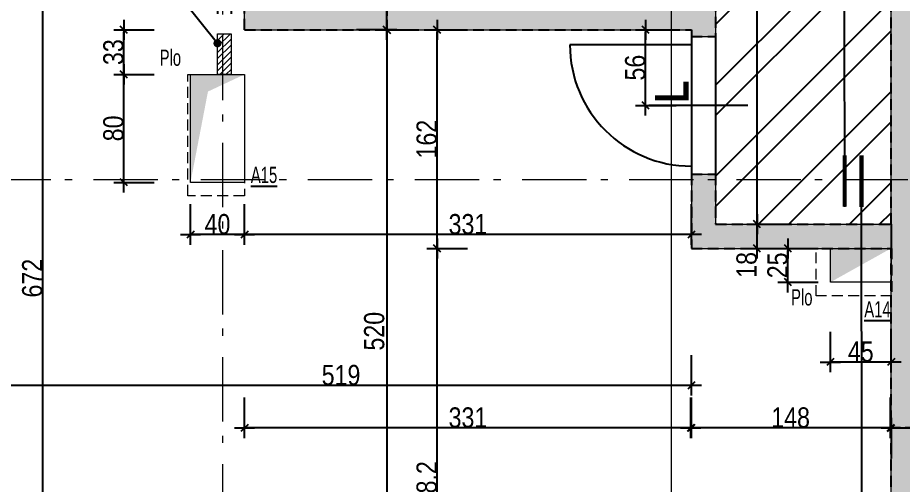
# Model space of a CAD drawing. Header units: centimetres. Extents: x -31 to 9059, y 2319 to 6519.
# Drawn here: x 3690 to 4346, y 3035 to 3381 of the extents above; entities that cross this region are included whole.
import ezdxf
from ezdxf.enums import TextEntityAlignment as Align

# ---------------------------------------------------------------- set-up
doc = ezdxf.new("R2010")
doc.units = ezdxf.units.CM
doc.header["$LTSCALE"] = 12.7
doc.header["$PDMODE"] = 1
doc.header["$PDSIZE"] = -2
doc.linetypes.add('CACHEX2', pattern=[19.05, 12.7, -6.35])
doc.linetypes.add('Style de ligne -6', pattern=[2.08328, 1.25, -0.41656, 0.13886, -0.27786])
for name, color, linetype in [('01_cote_gen', 4, 'Continuous'), ('01_linteaux', 2, 'Continuous'), ('01_murs_sup', 2, 'CACHEX2'), ('01_poch_murs', 253, 'Continuous'), ('01_poch_poteaux', 250, 'Continuous'), ('01_texte', 230, 'Continuous'), ('AA_COTES', 2, 'Continuous')]:
    doc.layers.add(name, color=color, linetype=linetype)
for name, color, linetype, lineweight in [('01_murs_coup', 5, 'Continuous', 60), ('01_résv', 32, 'Continuous', 9), ('B Général', 7, 'Continuous', 5)]:
    doc.layers.add(name, color=color, linetype=linetype, lineweight=lineweight)
doc.styles.add('impact', font='impact.ttf')
doc.styles.add('STYLE2', font='ARIALN.TTF')
doc.dimstyles.new('JB50', dxfattribs={"dimscale": 0.1, "dimtxt": 150, "dimasz": 15, "dimexe": 0.1, "dimexo": 0.1, "dimgap": 0.09, "dimtad": 1, "dimdec": 1, "dimdsep": 46, "dimtxsty": 'STYLE2', "dimblk1": 'BOND_G', "dimblk2": 'BOND_D', "dimsah": 1, "dimcen": 1.5, "dimdle": 0.01, "dimse1": 1, "dimse2": 1, "dimclrd": 4, "dimclre": 2, "dimclrt": 6, "dimazin": 2, "dimtfac": 2.333333, "dimtdec": 1, "dimtix": 1, "dimtmove": 2, "dimatfit": 3, "dimldrblk": 'BOND_G', "dimfxl": 1, "dimtolj": 1, "dimtzin": 0, "dimarcsym": 0})
pattern_1 = [(135, (0, -3966.91), (-11.22532, 9e-16), [7.9375, -7.9375])]

# ---------------------------------------------------------------- blocks, each defined once
blk = doc.blocks.new('BOND_G')
at = {"layer": 'AA_COTES', "color": 0}
for p, q in [((0, -5), (0, 15)), ((5, 0), (-5, 0)), ((1.77, 1.77), (-1.77, -1.77))]:
    blk.add_line(p, q, dxfattribs=at)
blk = doc.blocks.new('BOND_D')
at = {"layer": 'AA_COTES', "color": 0}
for p, q in [((0, 5), (0, -15)), ((5, 0), (-5, 0)), ((-1.77, -1.77), (1.77, 1.77))]:
    blk.add_line(p, q, dxfattribs=at)
blk = doc.blocks.new('*D1150')
at = {"layer": '01_cote_gen', "color": 4, "lineweight": -2, "transparency": 16777216}
blk.add_line((4338.46, 3077.37), (4353.46, 3077.37), dxfattribs=at)
at = {"layer": 'Defpoints', "color": 0, "transparency": 16777216}
for p in [(4336.96, 3141.83), (4354.96, 3141.83), (4354.96, 3077.37)]:
    blk.add_point(p, dxfattribs=at)
at = {"layer": '01_cote_gen', "color": 4, "lineweight": -2, "transparency": 16777216, "xscale": 1.5, "yscale": 1.5, "zscale": 1.5, "rotation": 180}
blk.add_blockref('BOND_G', (4336.96, 3077.37), dxfattribs=at)
at = {"layer": '01_cote_gen', "color": 4, "lineweight": -2, "transparency": 16777216, "xscale": 1.5, "yscale": 1.5, "zscale": 1.5}
blk.add_blockref('BOND_D', (4354.96, 3077.37), dxfattribs=at)
at = {"layer": '01_cote_gen', "color": 6, "transparency": 16777216, "insert": (4365.54, 3059.28), "char_height": 15, "attachment_point": 5, "style": 'STYLE2'}
blk.add_mtext('\\A1;18', dxfattribs=at)
blk = doc.blocks.new('*D1303')
at = {"layer": '01_cote_gen', "color": 4, "lineweight": -2, "transparency": 16777216}
blk.add_line((4334.99, 3077.37), (4189.99, 3077.37), dxfattribs=at)
at = {"layer": 'Defpoints', "color": 0, "transparency": 16777216}
for p in [(4188.49, 3210.38), (4336.49, 3210.38), (4188.49, 3077.37)]:
    blk.add_point(p, dxfattribs=at)
at = {"layer": '01_cote_gen', "color": 4, "lineweight": -2, "transparency": 16777216, "xscale": 1.5, "yscale": 1.5, "zscale": 1.5, "rotation": 180}
blk.add_blockref('BOND_D', (4188.49, 3077.37), dxfattribs=at)
at = {"layer": '01_cote_gen', "color": 4, "lineweight": -2, "transparency": 16777216, "xscale": 1.5, "yscale": 1.5, "zscale": 1.5}
blk.add_blockref('BOND_G', (4336.49, 3077.37), dxfattribs=at)
at = {"layer": '01_cote_gen', "color": 6, "transparency": 16777216, "insert": (4262.49, 3085.04), "char_height": 15, "attachment_point": 5, "style": 'STYLE2'}
blk.add_mtext('\\A1;148', dxfattribs=at)
blk = doc.blocks.new('*D1307')
at = {"layer": '01_cote_gen', "color": 4, "lineweight": -2, "transparency": 16777216}
blk.add_line((3963.33, 3373.89), (3963.33, 3388.89), dxfattribs=at)
at = {"layer": 'Defpoints', "color": 0, "transparency": 16777216}
for p in [(3963.33, 3390.39), (4001.21, 3390.39), (4001.21, 3372.39)]:
    blk.add_point(p, dxfattribs=at)
at = {"layer": '01_cote_gen', "color": 4, "lineweight": -2, "transparency": 16777216, "xscale": 1.5, "yscale": 1.5, "zscale": 1.5}
for name, p, rotation in [('BOND_D', (3963.33, 3390.39), 90), ('BOND_G', (3963.33, 3372.39), 270)]:
    blk.add_blockref(name, p, dxfattribs=dict(at, rotation=rotation))
at = {"layer": '01_cote_gen', "color": 6, "transparency": 16777216, "insert": (3980.27, 3406), "char_height": 15, "attachment_point": 5, "rotation": 90, "style": 'STYLE2'}
blk.add_mtext('\\A1;18', dxfattribs=at)
blk = doc.blocks.new('*D1310')
at = {"layer": '01_cote_gen', "color": 4, "lineweight": -2, "transparency": 16777216}
blk.add_line((3963.33, 3370.89), (3963.33, 2853.9), dxfattribs=at)
at = {"layer": 'Defpoints', "color": 0, "transparency": 16777216}
for p in [(4023.44, 3372.39), (3843.96, 2852.4), (3963.33, 2852.4)]:
    blk.add_point(p, dxfattribs=at)
at = {"layer": '01_cote_gen', "color": 4, "lineweight": -2, "transparency": 16777216, "xscale": 1.5, "yscale": 1.5, "zscale": 1.5}
for name, p, rotation in [('BOND_G', (3963.33, 3372.39), 90), ('BOND_D', (3963.33, 2852.4), 270)]:
    blk.add_blockref(name, p, dxfattribs=dict(at, rotation=rotation))
at = {"layer": '01_cote_gen', "color": 6, "transparency": 16777216, "insert": (3954.07, 3149.07), "char_height": 15, "attachment_point": 5, "rotation": 90, "style": 'STYLE2'}
blk.add_mtext('\\A1;520', dxfattribs=at)
blk = doc.blocks.new('*D1331')
at = {"layer": '01_cote_gen', "color": 4, "lineweight": -2, "transparency": 16777216}
blk.add_line((3708.4, 2853.9), (3708.4, 3522.89), dxfattribs=at)
at = {"layer": 'Defpoints', "color": 0, "transparency": 16777216}
for p in [(3708.4, 3524.39), (3773.88, 3524.39), (3804.19, 2852.4)]:
    blk.add_point(p, dxfattribs=at)
at = {"layer": '01_cote_gen', "color": 4, "lineweight": -2, "transparency": 16777216, "xscale": 1.5, "yscale": 1.5, "zscale": 1.5}
for name, p, rotation in [('BOND_D', (3708.4, 3524.39), 90), ('BOND_G', (3708.4, 2852.4), 270)]:
    blk.add_blockref(name, p, dxfattribs=dict(at, rotation=rotation))
at = {"layer": '01_cote_gen', "color": 6, "transparency": 16777216, "insert": (3700.74, 3188.4), "char_height": 15, "attachment_point": 5, "rotation": 90, "style": 'STYLE2'}
blk.add_mtext('\\A1;672', dxfattribs=at)
blk = doc.blocks.new('*D1334')
at = {"layer": '01_cote_gen', "color": 4, "lineweight": -2, "transparency": 16777216}
blk.add_line((4187.46, 3077.37), (3859.42, 3077.37), dxfattribs=at)
at = {"layer": 'Defpoints', "color": 0, "transparency": 16777216}
for p in [(3857.92, 3372.39), (4188.96, 3210.38), (3857.92, 3077.37)]:
    blk.add_point(p, dxfattribs=at)
at = {"layer": '01_cote_gen', "color": 4, "lineweight": -2, "transparency": 16777216, "xscale": 1.5, "yscale": 1.5, "zscale": 1.5, "rotation": 180}
blk.add_blockref('BOND_D', (3857.92, 3077.37), dxfattribs=at)
at = {"layer": '01_cote_gen', "color": 4, "lineweight": -2, "transparency": 16777216, "xscale": 1.5, "yscale": 1.5, "zscale": 1.5}
blk.add_blockref('BOND_G', (4188.96, 3077.37), dxfattribs=at)
at = {"layer": '01_cote_gen', "color": 6, "transparency": 16777216, "insert": (4023.44, 3085.04), "char_height": 15, "attachment_point": 5, "style": 'STYLE2'}
blk.add_mtext('\\A1;331', dxfattribs=at)
blk = doc.blocks.new('*D1335')
at = {"layer": '01_cote_gen', "color": 4, "lineweight": -2, "transparency": 16777216}
blk.add_line((4155.09, 3317.89), (4155.09, 3370.89), dxfattribs=at)
at = {"layer": 'Defpoints', "color": 0, "transparency": 16777216}
for p in [(4155.09, 3372.39), (4157.55, 3372.39), (4157.55, 3316.39)]:
    blk.add_point(p, dxfattribs=at)
at = {"layer": '01_cote_gen', "color": 4, "lineweight": -2, "transparency": 16777216, "xscale": 1.5, "yscale": 1.5, "zscale": 1.5}
for name, p, rotation in [('BOND_D', (4155.09, 3372.39), 90), ('BOND_G', (4155.09, 3316.39), 270)]:
    blk.add_blockref(name, p, dxfattribs=dict(at, rotation=rotation))
at = {"layer": '01_cote_gen', "color": 6, "transparency": 16777216, "insert": (4147.43, 3344.39), "char_height": 15, "attachment_point": 5, "rotation": 90, "style": 'STYLE2'}
blk.add_mtext('\\A1;56', dxfattribs=at)
blk = doc.blocks.new('*D1897')
at = {"layer": '01_cote_gen', "color": 4, "lineweight": -2, "transparency": 16777216}
blk.add_line((4000.6, 2853.66), (4000.6, 3208.88), dxfattribs=at)
at = {"layer": 'Defpoints', "color": 0, "transparency": 16777216}
for p in [(4000.6, 3210.38), (4188.96, 3210.38), (4129.13, 2852.16)]:
    blk.add_point(p, dxfattribs=at)
at = {"layer": '01_cote_gen', "color": 4, "lineweight": -2, "transparency": 16777216, "xscale": 1.5, "yscale": 1.5, "zscale": 1.5}
for name, p, rotation in [('BOND_D', (4000.6, 3210.38), 90), ('BOND_G', (4000.6, 2852.16), 270)]:
    blk.add_blockref(name, p, dxfattribs=dict(at, rotation=rotation))
at = {"layer": '01_cote_gen', "color": 6, "transparency": 16777216, "insert": (3992.93, 3031.27), "char_height": 15, "attachment_point": 5, "rotation": 90, "style": 'STYLE2'}
blk.add_mtext('\\A1;358.2', dxfattribs=at)
blk = doc.blocks.new('*D1898')
at = {"layer": '01_cote_gen', "color": 4, "lineweight": -2, "transparency": 16777216}
blk.add_line((4000.6, 3211.88), (4000.6, 3370.89), dxfattribs=at)
at = {"layer": 'Defpoints', "color": 0, "transparency": 16777216}
for p in [(4000.6, 3372.39), (4023.44, 3372.39), (4023.1, 3210.38)]:
    blk.add_point(p, dxfattribs=at)
at = {"layer": '01_cote_gen', "color": 4, "lineweight": -2, "transparency": 16777216, "xscale": 1.5, "yscale": 1.5, "zscale": 1.5}
for name, p, rotation in [('BOND_D', (4000.6, 3372.39), 90), ('BOND_G', (4000.6, 3210.38), 270)]:
    blk.add_blockref(name, p, dxfattribs=dict(at, rotation=rotation))
at = {"layer": '01_cote_gen', "color": 6, "transparency": 16777216, "insert": (3992.93, 3291.39), "char_height": 15, "attachment_point": 5, "rotation": 90, "style": 'STYLE2'}
blk.add_mtext('\\A1;162', dxfattribs=at)
blk = doc.blocks.new('*D1899')
at = {"layer": '01_cote_gen', "color": 4, "lineweight": -2, "transparency": 16777216}
blk.add_line((4237.6, 3211.88), (4237.6, 3226.88), dxfattribs=at)
at = {"layer": 'Defpoints', "color": 0, "transparency": 16777216}
for p in [(4237.6, 3228.38), (4242.77, 3228.38), (4242.77, 3210.38)]:
    blk.add_point(p, dxfattribs=at)
at = {"layer": '01_cote_gen', "color": 4, "lineweight": -2, "transparency": 16777216, "xscale": 1.5, "yscale": 1.5, "zscale": 1.5}
for name, p, rotation in [('BOND_D', (4237.6, 3228.38), 90), ('BOND_G', (4237.6, 3210.38), 270)]:
    blk.add_blockref(name, p, dxfattribs=dict(at, rotation=rotation))
at = {"layer": '01_cote_gen', "color": 6, "transparency": 16777216, "insert": (4229.94, 3198.22), "char_height": 15, "attachment_point": 5, "rotation": 90, "style": 'STYLE2'}
blk.add_mtext('\\A1;18', dxfattribs=at)
blk = doc.blocks.new('*D1900')
at = {"layer": '01_cote_gen', "color": 4, "lineweight": -2, "transparency": 16777216}
blk.add_line((4237.6, 3229.88), (4237.6, 4280.89), dxfattribs=at)
at = {"layer": 'Defpoints', "color": 0, "transparency": 16777216}
for p in [(4237.6, 4282.39), (4271.96, 4282.39), (4271.96, 3228.38)]:
    blk.add_point(p, dxfattribs=at)
at = {"layer": '01_cote_gen', "color": 4, "lineweight": -2, "transparency": 16777216, "xscale": 1.5, "yscale": 1.5, "zscale": 1.5}
for name, p, rotation in [('BOND_D', (4237.6, 4282.39), 90), ('BOND_G', (4237.6, 3228.38), 270)]:
    blk.add_blockref(name, p, dxfattribs=dict(at, rotation=rotation))
at = {"layer": '01_cote_gen', "color": 6, "transparency": 16777216, "insert": (4229.94, 3755.39), "char_height": 15, "attachment_point": 5, "rotation": 90, "style": 'STYLE2'}
blk.add_mtext('\\A1;1054', dxfattribs=at)
blk = doc.blocks.new('*D2085')
at = {"layer": '01_cote_gen', "color": 4, "lineweight": -2, "transparency": 16777216}
blk.add_line((3768.53, 3260.86), (3768.53, 3337.86), dxfattribs=at)
at = {"layer": 'Defpoints', "color": 0, "transparency": 16777216}
for p in [(3768.53, 3339.36), (3830.34, 3339.36), (3833.75, 3259.36)]:
    blk.add_point(p, dxfattribs=at)
at = {"layer": '01_cote_gen', "color": 4, "lineweight": -2, "transparency": 16777216, "xscale": 1.5, "yscale": 1.5, "zscale": 1.5}
for name, p, rotation in [('BOND_D', (3768.53, 3339.36), 90), ('BOND_G', (3768.53, 3259.36), 270)]:
    blk.add_blockref(name, p, dxfattribs=dict(at, rotation=rotation))
at = {"layer": '01_cote_gen', "color": 6, "transparency": 16777216, "insert": (3760.86, 3299.36), "char_height": 15, "attachment_point": 5, "rotation": 90, "style": 'STYLE2'}
blk.add_mtext('\\A1;80', dxfattribs=at)
blk = doc.blocks.new('*D2086')
at = {"layer": '01_cote_gen', "color": 4, "lineweight": -2, "transparency": 16777216}
blk.add_line((3768.53, 3340.86), (3768.53, 3370.89), dxfattribs=at)
at = {"layer": 'Defpoints', "color": 0, "transparency": 16777216}
for p in [(3768.53, 3372.39), (3857.92, 3372.39), (3857.92, 3339.36)]:
    blk.add_point(p, dxfattribs=at)
at = {"layer": '01_cote_gen', "color": 4, "lineweight": -2, "transparency": 16777216, "xscale": 1.5, "yscale": 1.5, "zscale": 1.5}
for name, p, rotation in [('BOND_D', (3768.53, 3372.39), 90), ('BOND_G', (3768.53, 3339.36), 270)]:
    blk.add_blockref(name, p, dxfattribs=dict(at, rotation=rotation))
at = {"layer": '01_cote_gen', "color": 6, "transparency": 16777216, "insert": (3760.86, 3355.88), "char_height": 15, "attachment_point": 5, "rotation": 90, "style": 'STYLE2'}
blk.add_mtext('\\A1;33', dxfattribs=at)
blk = doc.blocks.new('*D2087')
at = {"layer": '01_cote_gen', "color": 4, "lineweight": -2, "transparency": 16777216}
blk.add_line((4187.46, 3220.64), (3859.42, 3220.64), dxfattribs=at)
at = {"layer": 'Defpoints', "color": 0, "transparency": 16777216}
for p in [(3857.92, 3285.96), (4188.96, 3237.89), (3857.92, 3220.64)]:
    blk.add_point(p, dxfattribs=at)
at = {"layer": '01_cote_gen', "color": 4, "lineweight": -2, "transparency": 16777216, "xscale": 1.5, "yscale": 1.5, "zscale": 1.5, "rotation": 180}
blk.add_blockref('BOND_D', (3857.92, 3220.64), dxfattribs=at)
at = {"layer": '01_cote_gen', "color": 4, "lineweight": -2, "transparency": 16777216, "xscale": 1.5, "yscale": 1.5, "zscale": 1.5}
blk.add_blockref('BOND_G', (4188.96, 3220.64), dxfattribs=at)
at = {"layer": '01_cote_gen', "color": 6, "transparency": 16777216, "insert": (4023.44, 3228.31), "char_height": 15, "attachment_point": 5, "style": 'STYLE2'}
blk.add_mtext('\\A1;331', dxfattribs=at)
blk = doc.blocks.new('*D2088')
at = {"layer": '01_cote_gen', "color": 4, "lineweight": -2, "transparency": 16777216}
blk.add_line((3856.42, 3220.64), (3819.42, 3220.64), dxfattribs=at)
at = {"layer": 'Defpoints', "color": 0, "transparency": 16777216}
for p in [(3817.92, 3279.01), (3857.92, 3279.01), (3817.92, 3220.64)]:
    blk.add_point(p, dxfattribs=at)
at = {"layer": '01_cote_gen', "color": 4, "lineweight": -2, "transparency": 16777216, "xscale": 1.5, "yscale": 1.5, "zscale": 1.5, "rotation": 180}
blk.add_blockref('BOND_D', (3817.92, 3220.64), dxfattribs=at)
at = {"layer": '01_cote_gen', "color": 4, "lineweight": -2, "transparency": 16777216, "xscale": 1.5, "yscale": 1.5, "zscale": 1.5}
blk.add_blockref('BOND_G', (3857.92, 3220.64), dxfattribs=at)
at = {"layer": '01_cote_gen', "color": 6, "transparency": 16777216, "insert": (3837.92, 3228.31), "char_height": 15, "attachment_point": 5, "style": 'STYLE2'}
blk.add_mtext('\\A1;40', dxfattribs=at)
blk = doc.blocks.new('*D2089')
at = {"layer": '01_cote_gen', "color": 4, "lineweight": -2, "transparency": 16777216}
blk.add_line((3839.42, 3406.72), (3846.42, 3406.72), dxfattribs=at)
at = {"layer": 'Defpoints', "color": 0, "transparency": 16777216}
for p in [(3847.92, 3406.72), (3837.92, 3369.46), (3847.92, 3369.46)]:
    blk.add_point(p, dxfattribs=at)
at = {"layer": '01_cote_gen', "color": 4, "lineweight": -2, "transparency": 16777216, "xscale": 1.5, "yscale": 1.5, "zscale": 1.5, "rotation": 180}
blk.add_blockref('BOND_G', (3837.92, 3406.72), dxfattribs=at)
at = {"layer": '01_cote_gen', "color": 4, "lineweight": -2, "transparency": 16777216, "xscale": 1.5, "yscale": 1.5, "zscale": 1.5}
blk.add_blockref('BOND_D', (3847.92, 3406.72), dxfattribs=at)
at = {"layer": '01_cote_gen', "color": 6, "transparency": 16777216, "insert": (3823.49, 3414.39), "char_height": 15, "attachment_point": 5, "style": 'STYLE2'}
blk.add_mtext('\\A1;10', dxfattribs=at)
blk = doc.blocks.new('*D2091')
at = {"layer": '01_cote_gen', "color": 4, "lineweight": -2, "transparency": 16777216}
blk.add_line((4335.46, 3126.21), (4293.46, 3126.21), dxfattribs=at)
at = {"layer": 'Defpoints', "color": 0, "transparency": 16777216}
for p in [(4291.96, 3185.38), (4336.96, 3185.38), (4291.96, 3126.21)]:
    blk.add_point(p, dxfattribs=at)
at = {"layer": '01_cote_gen', "color": 4, "lineweight": -2, "transparency": 16777216, "xscale": 1.5, "yscale": 1.5, "zscale": 1.5, "rotation": 180}
blk.add_blockref('BOND_D', (4291.96, 3126.21), dxfattribs=at)
at = {"layer": '01_cote_gen', "color": 4, "lineweight": -2, "transparency": 16777216, "xscale": 1.5, "yscale": 1.5, "zscale": 1.5}
blk.add_blockref('BOND_G', (4336.96, 3126.21), dxfattribs=at)
at = {"layer": '01_cote_gen', "color": 6, "transparency": 16777216, "insert": (4314.46, 3133.85), "char_height": 15, "attachment_point": 5, "style": 'STYLE2'}
blk.add_mtext('\\A1;45', dxfattribs=at)
blk = doc.blocks.new('*D2092')
at = {"layer": '01_cote_gen', "color": 4, "lineweight": -2, "transparency": 16777216}
blk.add_line((4260.5, 3186.88), (4260.5, 3208.88), dxfattribs=at)
at = {"layer": 'Defpoints', "color": 0, "transparency": 16777216}
for p in [(4260.5, 3210.38), (4291.96, 3210.38), (4291.96, 3185.38)]:
    blk.add_point(p, dxfattribs=at)
at = {"layer": '01_cote_gen', "color": 4, "lineweight": -2, "transparency": 16777216, "xscale": 1.5, "yscale": 1.5, "zscale": 1.5}
for name, p, rotation in [('BOND_D', (4260.5, 3210.38), 90), ('BOND_G', (4260.5, 3185.38), 270)]:
    blk.add_blockref(name, p, dxfattribs=dict(at, rotation=rotation))
at = {"layer": '01_cote_gen', "color": 6, "transparency": 16777216, "insert": (4252.83, 3197.88), "char_height": 15, "attachment_point": 5, "rotation": 90, "style": 'STYLE2'}
blk.add_mtext('\\A1;25', dxfattribs=at)
blk = doc.blocks.new('*D2298')
at = {"layer": '01_cote_gen', "color": 4, "lineweight": -2, "transparency": 16777216}
blk.add_line((4187.46, 3108.83), (3671.42, 3108.83), dxfattribs=at)
at = {"layer": 'Defpoints', "color": 0, "transparency": 16777216}
for p in [(3669.92, 3222.35), (4188.96, 3210.38), (3669.92, 3108.83)]:
    blk.add_point(p, dxfattribs=at)
at = {"layer": '01_cote_gen', "color": 4, "lineweight": -2, "transparency": 16777216, "xscale": 1.5, "yscale": 1.5, "zscale": 1.5, "rotation": 180}
blk.add_blockref('BOND_D', (3669.92, 3108.83), dxfattribs=at)
at = {"layer": '01_cote_gen', "color": 4, "lineweight": -2, "transparency": 16777216, "xscale": 1.5, "yscale": 1.5, "zscale": 1.5}
blk.add_blockref('BOND_G', (4188.96, 3108.83), dxfattribs=at)
at = {"layer": '01_cote_gen', "color": 6, "transparency": 16777216, "insert": (3929.44, 3116.5), "char_height": 15, "attachment_point": 5, "style": 'STYLE2'}
blk.add_mtext('\\A1;519', dxfattribs=at)

msp = doc.modelspace()

# ---------------------------------------------------------------- hatches: boundary and pattern name
at = {"layer": '01_linteaux'}
h = msp.add_hatch(dxfattribs=at)
h.set_pattern_fill('DASH', color=256, scale=2.5, angle=135)
h.set_pattern_definition(pattern_1)
h.paths.add_polyline_path([(4923.96, 2792.39), (4907.96, 2792.39), (4907.96, 2592.4), (4354.96, 2592.4), (4354.96, 3770.39), (4336.96, 3770.39), (4336.96, 3228.48), (4206.96, 3228.48), (4206.96, 3265.39), (4188.96, 3265.39), (4188.96, 3210.48), (4336.96, 3210.48), (4336.96, 2852.4), (4143.96, 2852.14), (4143.96, 2836.14), (4336.96, 2836.4), (4336.96, 2576.4), (4923.96, 2576.4)])
h = msp.add_hatch(dxfattribs=at)
h.set_pattern_fill('DASH', color=256, scale=2.5, angle=135)
h.set_pattern_definition(pattern_1)
h.paths.add_polyline_path([(3875.92, 3542.39), (3536.92, 3542.39), (3536.92, 3668.4), (3520.92, 3668.4), (3520.92, 3542.39), (3153.92, 3542.39), (2863.95, 2576.4), (3654.92, 2576.4), (3654.92, 2836.4), (3843.96, 2836.4), (3843.96, 2852.4), (3638.92, 2852.4), (3638.92, 2592.4), (2885.46, 2592.4), (3165.23, 3524.39), (3857.92, 3524.39), (3857.92, 3372.39), (4188.96, 3372.39), (4188.96, 3367.39), (4206.96, 3367.39), (4206.96, 3672.39), (4188.96, 3672.39), (4188.96, 3390.39), (3875.92, 3390.39)])
at = {"layer": '01_poch_murs'}
h = msp.add_hatch(dxfattribs=at)
h.set_pattern_fill('ANSI32', color=256, scale=5)
h.paths.add_polyline_path([(5611.96, 4282.39), (5562.96, 4282.39), (5149.96, 4282.39), (5149.96, 4291.31), (5011.92, 4291.31), (5011.92, 4152.39), (5432.36, 4152.39), (5535.56, 4152.39), (5611.96, 4152.39)])
h.paths.add_polyline_path([(5184.96, 4428.39), (5149.96, 4428.39), (5149.96, 4433.39), (5184.96, 4433.39), (5184.96, 4533.39), (5149.96, 4533.39), (5149.96, 4538.39), (5184.96, 4538.39), (5184.96, 4578.39), (5149.96, 4578.39), (5149.96, 4583.39), (5184.96, 4583.39), (5184.96, 4688.39), (5136.96, 4688.39), (5034.96, 4688.39), (5019.96, 4688.39), (5019.96, 4555.39), (5019.96, 4330.39), (5011.92, 4330.39), (5011.92, 4291.31), (5149.96, 4291.31), (5149.96, 4300.39), (5184.96, 4300.39), (5184.96, 4340.39), (5149.96, 4340.39), (5149.96, 4345.39), (5184.96, 4345.39)])
h.paths.add_polyline_path([(5011.92, 4330.39), (4999.96, 4330.39), (4834.96, 4330.39), (4659.96, 4330.39), (4659.96, 4291.31), (5011.92, 4291.31)])
h.paths.add_polyline_path([(4461.9, 4282.39), (4400.96, 4282.39), (4298.96, 4282.39), (4206.96, 4282.39), (4206.96, 3774.39), (4206.96, 3672.39), (4206.96, 3533.31), (4336.96, 3533.31), (4336.96, 3770.39), (4336.96, 3872.39), (4336.96, 4152.39), (4461.9, 4152.39)])
h.paths.add_polyline_path([(4336.96, 3261.31), (4206.96, 3261.31), (4206.96, 3228.38), (4336.96, 3228.38)])
edge = h.paths.add_edge_path()
edge.add_arc((4819.74, 4268.03), 30.98, 131.28761, 408.71239)
edge.add_line((4840.18, 4291.31), (5011.92, 4291.31))
edge.add_line((5011.92, 4291.31), (5011.92, 4152.39))
edge.add_line((5011.92, 4152.39), (4461.9, 4152.39))
edge.add_line((4461.9, 4152.39), (4461.9, 4282.39))
edge.add_line((4461.9, 4282.39), (4586.7, 4282.39))
edge.add_line((4586.7, 4282.39), (4659.96, 4282.39))
edge.add_line((4659.96, 4282.39), (4659.96, 4291.31))
edge.add_line((4659.96, 4291.31), (4799.3, 4291.31))
edge = h.paths.add_edge_path()
edge.add_arc((4273.98, 3502.57), 30.98, 97.1799, 442.8201)
edge.add_line((4277.86, 3533.31), (4336.96, 3533.31))
edge.add_line((4336.96, 3533.31), (4336.96, 3261.31))
edge.add_line((4336.96, 3261.31), (4206.96, 3261.31))
edge.add_line((4206.96, 3261.31), (4206.96, 3265.39))
edge.add_line((4206.96, 3265.39), (4206.96, 3367.39))
edge.add_line((4206.96, 3367.39), (4206.96, 3533.31))
edge.add_line((4206.96, 3533.31), (4270.11, 3533.31))
h = msp.add_hatch(color=256, dxfattribs=at)
h.dxf.hatch_style = 1
h.paths.add_polyline_path([(3536.92, 4282.39), (3520.92, 4282.39), (3520.92, 4168.4), (3536.92, 4168.4)])
h.paths.add_polyline_path([(3536.92, 3868.4), (3520.92, 3868.4), (3520.92, 3768.4), (3536.92, 3768.4)])
h.paths.add_polyline_path([(3536.92, 3668.4), (3520.92, 3668.4), (3520.92, 3542.39), (3153.92, 3542.39), (3101.01, 3366.11), (3116.33, 3361.51), (3165.23, 3524.39), (3857.92, 3524.39), (3857.92, 3372.39), (4188.96, 3372.39), (4188.96, 3367.39), (4206.96, 3367.39), (4206.96, 3672.39), (4188.96, 3672.39), (4188.96, 3390.39), (3875.92, 3390.39), (3875.92, 3542.39), (3536.92, 3542.39)])
h = msp.add_hatch(color=256, dxfattribs=at)
h.dxf.hatch_style = 1
h.paths.add_polyline_path([(4315.04, 3228.38), (4206.96, 3228.38), (4206.96, 3265.39), (4188.96, 3265.39), (4188.96, 3210.38), (4315.06, 3210.38)])
h.paths.add_polyline_path([(4336.96, 3228.38), (4315.04, 3228.38), (4315.06, 3210.38), (4336.96, 3210.38)])
at = {"layer": '01_poch_poteaux'}
h = msp.add_hatch(color=256, dxfattribs=at)
h.dxf.hatch_style = 1
h.paths.add_polyline_path([(4354.96, 3770.39), (4336.96, 3770.39), (4336.96, 3228.38), (4336.96, 3210.38), (4336.96, 2852.4), (4336.99, 2836.4), (4336.96, 2836.4), (4336.96, 2576.4), (4354.96, 2576.4), (4354.96, 2592.4)])
at = {"layer": '01_résv'}
h = msp.add_hatch(dxfattribs=at)
h.set_pattern_fill('ANSI31', color=256)
h.set_pattern_definition([(45, (0.105, -1.931), (-2.245064, 2.245064), [])])
h.paths.add_polyline_path([(4582.44, 4116.88), (4542.44, 4116.88), (4542.44, 4106.88), (4582.44, 4106.88)])
h.paths.add_polyline_path([(4843.3, 4112.09), (4843.3, 4052.09), (4853.3, 4052.09), (4853.3, 4112.09)])
h.paths.add_polyline_path([(3526.86, 2612.4), (3603.94, 2612.4), (3603.94, 2602.4), (3527.13, 2602.4)])
h.paths.add_polyline_path([(5215.14, 4389.46), (5215.14, 4419.46), (5225.14, 4419.46), (5225.14, 4389.46)])
h.paths.add_polyline_path([(4111.51, 3400.48), (3931.51, 3400.48), (3931.51, 3410.48), (4111.51, 3410.48)])
h.paths.add_polyline_path([(3848.03, 3339.46), (3848.03, 3369.46), (3838.03, 3369.46), (3838.03, 3339.46)])
edge = h.paths.add_edge_path()
edge.add_line((4632.07, 4572.54), (4632.07, 4502.54))
edge.add_line((4632.07, 4502.54), (4622.07, 4502.54))
edge.add_line((4622.07, 4502.54), (4622.07, 4572.53))
edge.add_line((4622.07, 4572.53), (4632.07, 4572.53))

# ---------------------------------------------------------------- linework, layer by layer
at = {"layer": '01_linteaux'}
for p, q in [((4188.96, 3367.39), (4188.96, 3265.39)), ((4206.96, 3367.39), (4206.96, 3265.39)), ((4188.96, 3361.39), (4098.96, 3361.39)), ((4230.74, 3316.39), (4157.55, 3316.39))]:
    msp.add_line(p, q, dxfattribs=at)
msp.add_arc((4188.96, 3361.39), 90, 180, 270, dxfattribs=at)
at = {"layer": '01_murs_coup', "linetype": 'Continuous', "lineweight": 18}
for p, q in [((4336.96, 3228.38), (4336.96, 3770.39)), ((4206.96, 3672.39), (4206.96, 3367.39)), ((3857.92, 3372.39), (3857.92, 3524.39)), ((3857.92, 3372.39), (4188.96, 3372.39)), ((4188.96, 3372.39), (4188.96, 3367.39)), ((4188.96, 3367.39), (4206.96, 3367.39)), ((4188.96, 3265.39), (4188.96, 3210.38)), ((4188.96, 3265.39), (4206.96, 3265.39)), ((4206.96, 3265.39), (4206.96, 3228.38)), ((4206.96, 3228.38), (4336.96, 3228.38)), ((4188.96, 3210.38), (4336.96, 3210.38)), ((4336.96, 2852.4), (4336.96, 3210.38))]:
    msp.add_line(p, q, dxfattribs=at)
at = {"layer": '01_murs_sup', "ltscale": 0.05}
for p, q in [((4336.96, 3228.38), (4336.96, 3770.39)), ((4206.96, 3672.39), (4206.96, 3367.39)), ((3857.92, 3372.39), (3857.92, 3524.39)), ((3857.92, 3372.39), (4188.96, 3372.39)), ((4188.96, 3372.39), (4188.96, 3367.39)), ((4188.96, 3367.39), (4206.96, 3367.39)), ((4188.96, 3265.39), (4188.96, 3210.38)), ((4188.96, 3265.39), (4206.96, 3265.39)), ((4206.96, 3265.39), (4206.96, 3228.38)), ((4206.96, 3228.38), (4336.96, 3228.38)), ((4188.96, 3210.38), (4336.96, 3210.38)), ((4336.96, 2852.4), (4336.96, 3210.38))]:
    msp.add_line(p, q, dxfattribs=at)
at = {"layer": '01_poch_murs'}
msp.add_line((4336.96, 3228.38), (4336.96, 3210.38), dxfattribs=at)
at = {"layer": '01_résv'}
for p, q in [((4174, 3405.83), (4174, 2355.83)), ((3837.92, 3369.46), (3847.92, 3369.46)), ((3837.92, 3339.36), (3837.92, 3369.46)), ((3847.92, 3369.46), (3847.92, 3339.36)), ((3817.92, 3339.36), (3857.92, 3339.36)), ((3817.92, 3259.36), (3817.92, 3339.36)), ((3847.92, 3339.36), (3837.92, 3339.36)), ((3857.92, 3339.36), (3857.92, 3259.36)), ((3857.92, 3259.36), (3817.92, 3259.36)), ((4291.96, 3210.48), (4336.96, 3210.48)), ((4291.96, 3185.38), (4291.96, 3210.48)), ((4336.96, 3210.48), (4336.96, 3185.38)), ((4336.96, 3185.38), (4291.96, 3185.38))]:
    msp.add_line(p, q, dxfattribs=at)
at = {"layer": '01_résv', "linetype": 'CACHEX2', "ltscale": 0.05}
for points in [[(3815.92, 3339.36), (3857.92, 3339.36), (3857.92, 3249.46), (3815.92, 3249.46)], [(4281.44, 3210.48), (4337.44, 3210.48), (4337.44, 3175.23), (4281.44, 3175.23)]]:
    msp.add_lwpolyline(points, close=True, dxfattribs=at)
at = {"layer": '01_résv'}
for points in [[(3817.92, 3259.36), (3817.92, 3339.36), (3830.85, 3326.67)], [(3817.92, 3339.36), (3857.92, 3339.36), (3830.85, 3326.67)], [(4291.96, 3185.38), (4291.96, 3210.48), (4336.96, 3210.48)]]:
    msp.add_solid(points, dxfattribs=at)
at = {"layer": '01_texte'}
for p, q in [((4302.6, 3241.25), (4302.23, 3768.63)), ((3812.77, 3393.82), (3837.92, 3362.42)), ((4315.38, 2814.14), (4315, 3279.34))]:
    msp.add_line(p, q, dxfattribs=at)
at = {"layer": '01_texte', "const_width": 3}
msp.add_lwpolyline([(3836.42, 3362.42, 1), (3839.42, 3362.42, 1)], format="xyb", close=True, dxfattribs=at)
for points in [[(4302.6, 3241.25), (4302.56, 3279.3)], [(4315, 3279.34), (4315, 3241.04)]]:
    msp.add_lwpolyline(points, dxfattribs=at)
at = {"layer": 'B Général', "color": 1, "linetype": 'Style de ligne -6', "lineweight": 13, "ltscale": 3}
msp.add_line((3841.9, 2447.23), (3841.9, 5509.25), dxfattribs=at)
at = {"layer": 'B Général', "color": 7, "linetype": 'Continuous', "lineweight": 18}
msp.add_line((4336.96, 3228.38), (4336.96, 3770.39), dxfattribs=at)
at = {"layer": 'B Général', "color": 1, "linetype": 'Style de ligne -6', "lineweight": 13, "ltscale": 3, "true_color": 0xff0000}
msp.add_line((7762.37, 3261.31), (2882.51, 3261.31), dxfattribs=at)

# ---------------------------------------------------------------- texts
at = {"layer": '01_texte', "style": 'STYLE2', "width": 0.8}
for s, p in [('Plo', (3795.05, 3345.76)), ('%%UA15', (3862.6, 3258.93)), ('Plo', (4262.83, 3168.2)), ('%%UA14', (4317.07, 3159.34))]:
    msp.add_text(s, height=12, dxfattribs=at).set_placement(p)
at = {"layer": '01_texte', "style": 'impact'}
msp.add_text('L ', height=25, rotation=90, dxfattribs=at).set_placement((4194.55, 3330.24), align=Align.BOTTOM_CENTER)

# ---------------------------------------------------------------- dimensions: what is measured, and where the dimension line sits
at = {"layer": '01_cote_gen'}
for base, p1, p2, picture, middle in [((4237.6, 4282.39), (4271.96, 3228.38), (4271.96, 4282.39), '*D1900', (4229.94, 3755.39)), ((3708.4, 3524.39), (3804.19, 2852.4), (3773.88, 3524.39), '*D1331', (3700.74, 3188.4)), ((3768.53, 3372.39), (3857.92, 3339.36), (3857.92, 3372.39), '*D2086', (3760.86, 3355.88)), ((4000.6, 3372.39), (4023.1, 3210.38), (4023.44, 3372.39), '*D1898', (3992.93, 3291.39)), ((4155.09, 3372.39), (4157.55, 3316.39), (4157.55, 3372.39), '*D1335', (4147.43, 3344.39)), ((3768.53, 3339.36), (3833.75, 3259.36), (3830.34, 3339.36), '*D2085', (3760.86, 3299.36)), ((4000.6, 3210.38), (4129.13, 2852.16), (4188.96, 3210.38), '*D1897', (3992.93, 3031.27)), ((4260.5, 3210.38), (4291.96, 3185.38), (4291.96, 3210.38), '*D2092', (4252.83, 3197.88))]:
    dim = msp.add_linear_dim(base=base, p1=p1, p2=p2, angle=90, dimstyle='JB50', dxfattribs=at)
    dim.commit()
    dim.dimension.update_dxf_attribs({"geometry": picture, "text_midpoint": middle})
for base, p1, p2, picture, middle in [((3847.92, 3406.72), (3837.92, 3369.46), (3847.92, 3369.46), '*D2089', (3823.49, 3414.39)), ((4354.96, 3077.37), (4336.96, 3141.83), (4354.96, 3141.83), '*D1150', (4365.54, 3059.28))]:
    dim = msp.add_linear_dim(base=base, p1=p1, p2=p2, dimstyle='JB50', dxfattribs=at)
    dim.commit()
    dim.dimension.update_dxf_attribs({"geometry": picture, "text_midpoint": middle, "dimtype": 160})
for base, p1, p2, picture, middle in [((3963.33, 3390.39), (4001.21, 3372.39), (4001.21, 3390.39), '*D1307', (3980.27, 3406)), ((3963.33, 2852.4), (4023.44, 3372.39), (3843.96, 2852.4), '*D1310', (3954.07, 3149.07)), ((4237.6, 3228.38), (4242.77, 3210.38), (4242.77, 3228.38), '*D1899', (4229.94, 3198.22))]:
    dim = msp.add_linear_dim(base=base, p1=p1, p2=p2, angle=90, dimstyle='JB50', dxfattribs=at)
    dim.commit()
    dim.dimension.update_dxf_attribs({"geometry": picture, "text_midpoint": middle, "dimtype": 160})
for base, p1, p2, picture, middle in [((3857.92, 3077.37), (4188.96, 3210.38), (3857.92, 3372.39), '*D1334', (4023.44, 3085.04)), ((3857.92, 3220.64), (4188.96, 3237.89), (3857.92, 3285.96), '*D2087', (4023.44, 3228.31)), ((3817.92, 3220.64), (3857.92, 3279.01), (3817.92, 3279.01), '*D2088', (3837.92, 3228.31)), ((3669.92, 3108.83), (4188.96, 3210.38), (3669.92, 3222.35), '*D2298', (3929.44, 3116.5)), ((4188.49, 3077.37), (4336.49, 3210.38), (4188.49, 3210.38), '*D1303', (4262.49, 3085.04)), ((4291.96, 3126.21), (4336.96, 3185.38), (4291.96, 3185.38), '*D2091', (4314.46, 3133.85))]:
    dim = msp.add_linear_dim(base=base, p1=p1, p2=p2, dimstyle='JB50', dxfattribs=at)
    dim.commit()
    dim.dimension.update_dxf_attribs({"geometry": picture, "text_midpoint": middle})

doc.saveas('drawing.dxf')
